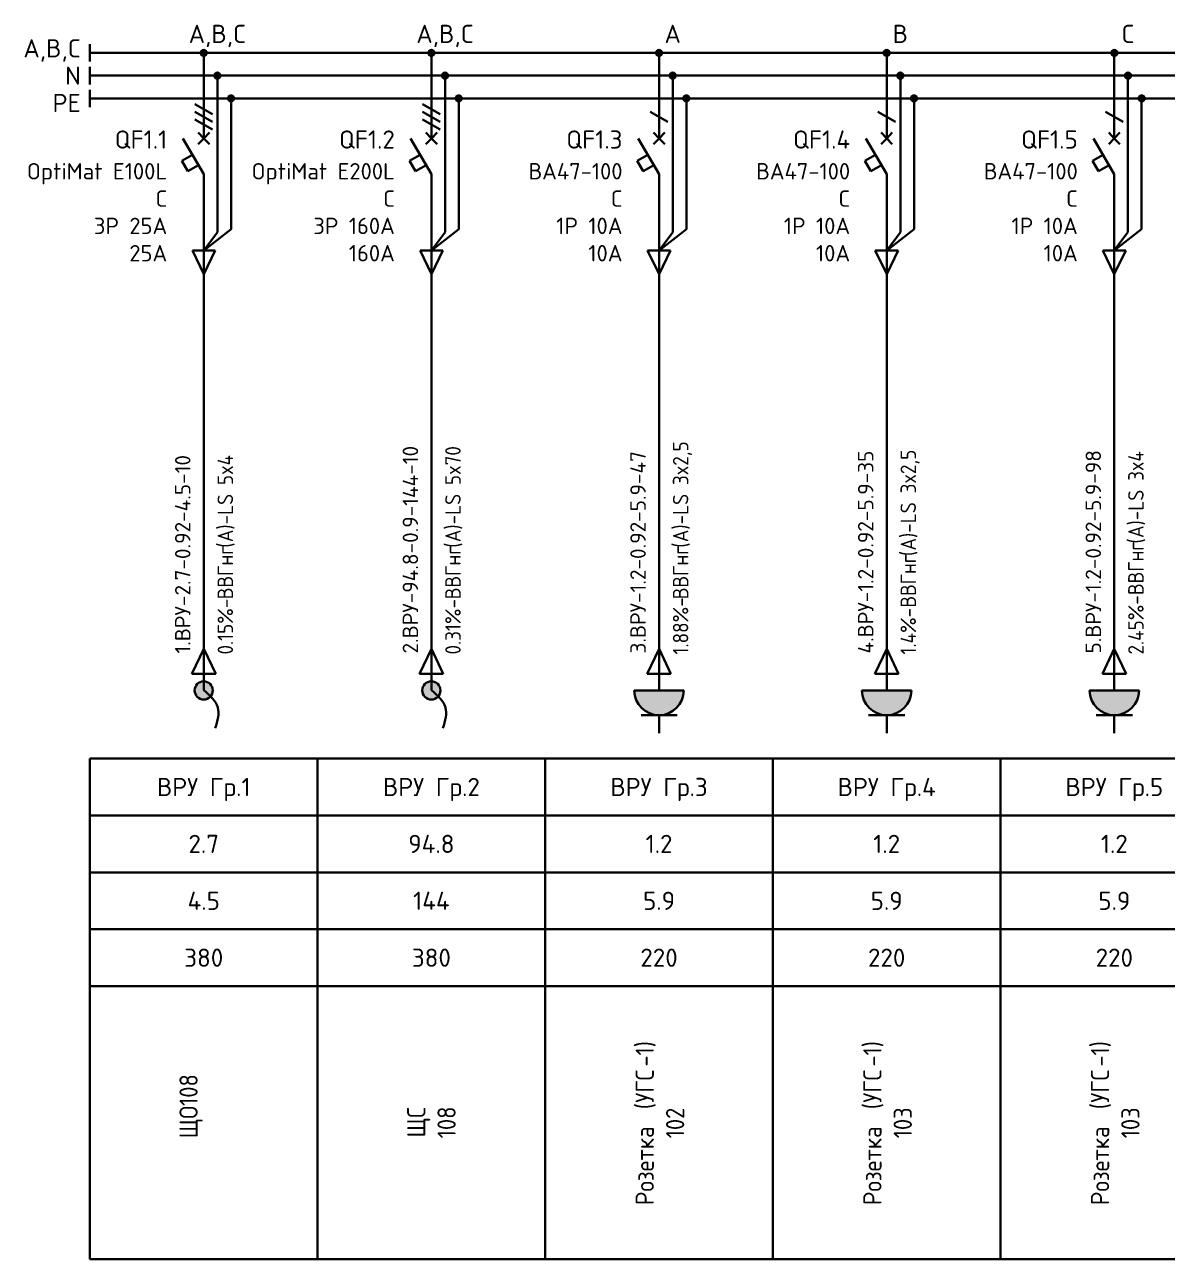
# Model space of a CAD drawing. Header units: millimetres. Extents: x -4379 to 694, y -18291 to 2656.
# Drawn here: x -2969.6 to -2844.1, y 1660.7 to 1796.3 of the extents above; entities that cross this region are included whole.
import ezdxf
from ezdxf.enums import TextEntityAlignment as Align

# ---------------------------------------------------------------- set-up
doc = ezdxf.new("R2010")
doc.units = ezdxf.units.MM
for name, color, linetype in [('Автомат защитный', 7, 'Continuous'), ('Принципиальная схема КТП -для ОДНОЛИНЕЙКИ', 7, 'Continuous'), ('ПРОВОДНИКИ', 7, 'Continuous'), ('Секция1', 7, 'Continuous')]:
    doc.layers.add(name, color=color, linetype=linetype)
doc.layers.add('ЭС АВ', color=7, linetype='Continuous', lineweight=18)
doc.layers.add('ЭС рамка', color=7, linetype='Continuous', lineweight=18)
doc.styles.add('SLD_Style', font='isocpeur.ttf', dxfattribs={"width": 0.9})

# ---------------------------------------------------------------- blocks, each defined once
blk = doc.blocks.new('Start')
at = {"layer": 'ЭС рамка', "color": 7, "linetype": 'Continuous', "lineweight": 30}
blk.add_line((0, 3.46), (0, 1.54), dxfattribs=at)
at = {"layer": 'ЭС рамка', "color": 5, "linetype": 'Continuous', "lineweight": 30}
blk.add_line((0, 0.96), (0, -0.96), dxfattribs=at)
at = {"layer": 'ЭС рамка', "color": 94, "linetype": 'Continuous', "lineweight": 30, "ltscale": 50}
blk.add_line((0, -1.54), (0, -3.46), dxfattribs=at)
at = {"style": 'SLD_Style'}
blk.add_attdef('PHASE', text='', height=2, dxfattribs=at).set_placement((-1, 3), align=Align.MIDDLE_RIGHT)
at = {"layer": 'ЭС рамка', "color": 7, "linetype": 'Continuous', "lineweight": 18, "style": 'SLD_Style'}
blk.add_text('N', height=2, dxfattribs=at).set_placement((-1, 0), align=Align.MIDDLE_RIGHT)
at = {"layer": 'ЭС рамка', "color": 7, "linetype": 'Continuous', "lineweight": 18, "ltscale": 50, "style": 'SLD_Style'}
blk.add_text('РЕ', height=2, dxfattribs=at).set_placement((-1, -3), align=Align.MIDDLE_RIGHT)
blk = doc.blocks.new('*U58')
h = blk.add_hatch(color=256)
h.dxf.hatch_style = 1
edge = h.paths.add_edge_path()
edge.add_ellipse((12.5, 132.5), major_axis=(0, 0.333), ratio=1, start_angle=0, end_angle=360)
h = blk.add_hatch(color=256)
h.dxf.hatch_style = 1
edge = h.paths.add_edge_path()
edge.add_ellipse((14, 130), major_axis=(0, 0.333), ratio=1, start_angle=0, end_angle=360)
h = blk.add_hatch(color=256)
h.dxf.hatch_style = 1
edge = h.paths.add_edge_path()
edge.add_ellipse((15.5, 127.5), major_axis=(0, 0.333), ratio=1, start_angle=0, end_angle=360)
at = {"lineweight": 30}
for p, q in [((14, 129.67), (14, 123.11)), ((15.5, 127.17), (15.5, 113.13)), ((14, 123.11), (14, 112.8)), ((0, 55), (25, 55)), ((0, 55), (0, 0)), ((25, 55), (25, 0)), ((0, 48.75), (25, 48.75)), ((0, 42.5), (25, 42.5)), ((0, 36.25), (25, 36.25))]:
    blk.add_line(p, q, dxfattribs=at)
at = {"layer": 'Автомат защитный', "lineweight": 30}
for p, q in [((12.5, 123.11), (12.5, 132.17)), ((11.54, 126.87), (13.46, 125.76)), ((11.54, 126.04), (13.46, 124.93)), ((11.54, 125.2), (13.46, 124.09)), ((12.5, 119.17), (10.22, 123.11)), ((10.1, 120.66), (11.26, 121.32)), ((10.77, 119.5), (10.1, 120.66)), ((11.92, 120.17), (10.77, 119.5)), ((12.5, 108.54), (12.5, 119.17))]:
    blk.add_line(p, q, dxfattribs=at)
blk.add_ellipse((12.5, 132.5), major_axis=(0, 0.333), ratio=1, start_param=-1.570796, end_param=4.712389, dxfattribs=at)
at = {"layer": 'Принципиальная схема КТП -для ОДНОЛИНЕЙКИ', "lineweight": 30}
for p, q in [((12.5, 108.54), (12.5, 99.73)), ((11.19, 64.32), (12.5, 67.06)), ((12.5, 67.06), (13.81, 64.32)), ((13.81, 64.32), (11.19, 64.32)), ((12.5, 64.32), (12.5, 62.5))]:
    blk.add_line(p, q, dxfattribs=at)
at = {"layer": 'ПРОВОДНИКИ', "lineweight": 30}
for p, q in [((12.5, 110.81), (15.5, 113.13)), ((12.5, 110.81), (14, 112.8)), ((13.75, 110.81), (11.25, 110.81)), ((11.25, 110.81), (12.5, 108.2)), ((12.5, 108.2), (13.75, 110.81)), ((11.19, 64.31), (12.5, 67.06)), ((12.5, 67.06), (13.81, 64.31)), ((13.81, 64.31), (11.19, 64.31))]:
    blk.add_line(p, q, dxfattribs=at)
at = {"layer": 'ПРОВОДНИКИ', "lineweight": 30, "ltscale": 100}
blk.add_line((12.5, 99.73), (12.5, 64.32), dxfattribs=at)
at = {"layer": 'ПРОВОДНИКИ', "color": 7, "linetype": 'Continuous', "lineweight": 30}
for centre in [(14, 130), (15.5, 127.5), (15.5, 127.5)]:
    blk.add_ellipse(centre, major_axis=(0, 0.333), ratio=1, start_param=-1.570796, end_param=4.712389, dxfattribs=at)
at = {"layer": 'ЭС АВ', "color": 7, "lineweight": 30}
for q in [(11.88, 123.74), (13.12, 123.74), (11.88, 122.49), (13.12, 122.49)]:
    blk.add_line((12.5, 123.11), q, dxfattribs=at)
at = {"layer": 'ЭС рамка', "color": 7, "linetype": 'Continuous', "lineweight": 30}
for p, q in [((0, 132.5), (12.17, 132.5)), ((12.83, 132.5), (25, 132.5))]:
    blk.add_line(p, q, dxfattribs=at)
at = {"layer": 'ЭС рамка', "color": 5, "linetype": 'Continuous', "lineweight": 30}
for p, q in [((0, 130), (13.67, 130)), ((14.33, 130), (25, 130))]:
    blk.add_line(p, q, dxfattribs=at)
at = {"layer": 'ЭС рамка', "color": 94, "linetype": 'Continuous', "lineweight": 30}
for p, q in [((0, 127.5), (15.17, 127.5)), ((15.83, 127.5), (25, 127.5))]:
    blk.add_line(p, q, dxfattribs=at)
at = {"layer": 'ЭС рамка', "lineweight": 30}
for p, q in [((25, 30), (0, 30)), ((25, 0), (0, 0))]:
    blk.add_line(p, q, dxfattribs=at)
at = {"style": 'SLD_Style'}
for tag, p in [('LABEL', (12.5, 51.88)), ('INSTALLEDPOWER', (12.5, 45.63)), ('CURRENT', (12.5, 39.37)), ('VOLTAGE', (12.5, 33.13))]:
    blk.add_attdef(tag, text='', height=2, dxfattribs=at).set_placement(p, align=Align.MIDDLE_CENTER)
blk.add_attdef('TEXT', text='', height=2, rotation=90, dxfattribs=at).set_placement((12.5, 15), align=Align.MIDDLE_CENTER)
at = {"layer": 'Автомат защитный', "style": 'SLD_Style'}
blk.add_attdef('PHASE', text='', height=2, dxfattribs=at).set_placement((14, 134.59), align=Align.MIDDLE_CENTER)
for tag, height, p in [('NUMBER', 2, (8.49, 122.99)), ('SWITCHTYPE', 1.8, (8.49, 119.5)), ('SWITCHRELEASE', 1.8, (8.49, 116.5)), ('SWITCHNOMINALCURRENT', 1.8, (8.49, 113.5)), ('SWITCHRELEASECURRENT', 1.8, (8.49, 110.5)), ('RCDTYPE', 1.8, (8.49, 107.5)), ('RCDSETPOINT', 1.8, (8.49, 104.5))]:
    blk.add_attdef(tag, text='', height=height, dxfattribs=at).set_placement(p, align=Align.MIDDLE_RIGHT)
blk.add_attdef('LINE_A', text='', height=1.7, rotation=90, dxfattribs=at).set_placement((10.19, 65.45), align=Align.MIDDLE_LEFT)
blk.add_attdef('LINE_B', text='', height=1.7, rotation=90, dxfattribs=at).set_placement((13.85, 65.45), align=Align.TOP_LEFT)
blk = doc.blocks.new('*U21')
at = {"linetype": 'ByBlock', "lineweight": 30}
h = blk.add_hatch(color=256, dxfattribs=at)
h.paths.add_polyline_path([(-0.4, 0.9, -0.414214), (0.92, 0.37), (0, -0.02)])
h.paths.add_polyline_path([(0.92, 0.37, -0.101228), (1, -0.02, -0.30039), (0.39, -0.94), (0, -0.02)])
h.paths.add_polyline_path([(-0.4, 0.9), (0.39, -0.94, -0.538), (-1, -0.02, -0.30039)])
blk.add_circle((0, -0.02), 1, dxfattribs=at)
blk.add_spline([(0, 0), (1.55, -1.88), (1.27, -4.16)], degree=3, dxfattribs=at)
blk = doc.blocks.new('*U57')
h = blk.add_hatch(color=256)
h.dxf.hatch_style = 1
edge = h.paths.add_edge_path()
edge.add_ellipse((12.5, 132.5), major_axis=(0, 0.333), ratio=1, start_angle=0, end_angle=360)
h = blk.add_hatch(color=256)
h.dxf.hatch_style = 1
edge = h.paths.add_edge_path()
edge.add_ellipse((14, 130), major_axis=(0, 0.333), ratio=1, start_angle=0, end_angle=360)
h = blk.add_hatch(color=256)
h.dxf.hatch_style = 1
edge = h.paths.add_edge_path()
edge.add_ellipse((15.5, 127.5), major_axis=(0, 0.333), ratio=1, start_angle=0, end_angle=360)
at = {"lineweight": 30}
for p, q in [((14, 129.67), (14, 123.11)), ((15.5, 127.17), (15.5, 113.13)), ((14, 123.11), (14, 112.8)), ((0, 55), (25, 55)), ((0, 55), (0, 0)), ((25, 55), (25, 0)), ((0, 48.75), (25, 48.75)), ((0, 42.5), (25, 42.5)), ((0, 36.25), (25, 36.25))]:
    blk.add_line(p, q, dxfattribs=at)
at = {"layer": 'Автомат защитный', "lineweight": 30}
for p, q in [((12.5, 123.11), (12.5, 132.17)), ((11.54, 126.04), (13.46, 124.93)), ((12.5, 119.17), (10.22, 123.11)), ((10.1, 120.66), (11.26, 121.32)), ((10.77, 119.5), (10.1, 120.66)), ((11.92, 120.17), (10.77, 119.5)), ((12.5, 108.54), (12.5, 119.17))]:
    blk.add_line(p, q, dxfattribs=at)
blk.add_ellipse((12.5, 132.5), major_axis=(0, 0.333), ratio=1, start_param=-1.570796, end_param=4.712389, dxfattribs=at)
at = {"layer": 'Принципиальная схема КТП -для ОДНОЛИНЕЙКИ', "lineweight": 30}
for p, q in [((12.5, 108.54), (12.5, 99.73)), ((11.19, 64.32), (12.5, 67.06)), ((12.5, 67.06), (13.81, 64.32)), ((13.81, 64.32), (11.19, 64.32)), ((12.5, 64.32), (12.5, 62.5))]:
    blk.add_line(p, q, dxfattribs=at)
at = {"layer": 'ПРОВОДНИКИ', "lineweight": 30}
for p, q in [((12.5, 110.81), (15.5, 113.13)), ((12.5, 110.81), (14, 112.8)), ((13.75, 110.81), (11.25, 110.81)), ((11.25, 110.81), (12.5, 108.2)), ((12.5, 108.2), (13.75, 110.81)), ((11.19, 64.31), (12.5, 67.06)), ((12.5, 67.06), (13.81, 64.31)), ((13.81, 64.31), (11.19, 64.31))]:
    blk.add_line(p, q, dxfattribs=at)
at = {"layer": 'ПРОВОДНИКИ', "lineweight": 30, "ltscale": 100}
blk.add_line((12.5, 99.73), (12.5, 64.32), dxfattribs=at)
at = {"layer": 'ПРОВОДНИКИ', "color": 7, "linetype": 'Continuous', "lineweight": 30}
for centre in [(14, 130), (15.5, 127.5), (15.5, 127.5)]:
    blk.add_ellipse(centre, major_axis=(0, 0.333), ratio=1, start_param=-1.570796, end_param=4.712389, dxfattribs=at)
at = {"layer": 'ЭС АВ', "color": 7, "lineweight": 30}
for q in [(11.88, 123.74), (13.12, 123.74), (11.88, 122.49), (13.12, 122.49)]:
    blk.add_line((12.5, 123.11), q, dxfattribs=at)
at = {"layer": 'ЭС рамка', "color": 7, "linetype": 'Continuous', "lineweight": 30}
for p, q in [((0, 132.5), (12.17, 132.5)), ((12.83, 132.5), (25, 132.5))]:
    blk.add_line(p, q, dxfattribs=at)
at = {"layer": 'ЭС рамка', "color": 5, "linetype": 'Continuous', "lineweight": 30}
for p, q in [((0, 130), (13.67, 130)), ((14.33, 130), (25, 130))]:
    blk.add_line(p, q, dxfattribs=at)
at = {"layer": 'ЭС рамка', "color": 94, "linetype": 'Continuous', "lineweight": 30}
for p, q in [((0, 127.5), (15.17, 127.5)), ((15.83, 127.5), (25, 127.5))]:
    blk.add_line(p, q, dxfattribs=at)
at = {"layer": 'ЭС рамка', "lineweight": 30}
for p, q in [((25, 30), (0, 30)), ((25, 0), (0, 0))]:
    blk.add_line(p, q, dxfattribs=at)
at = {"style": 'SLD_Style'}
for tag, p in [('LABEL', (12.5, 51.88)), ('INSTALLEDPOWER', (12.5, 45.63)), ('CURRENT', (12.5, 39.37)), ('VOLTAGE', (12.5, 33.13))]:
    blk.add_attdef(tag, text='', height=2, dxfattribs=at).set_placement(p, align=Align.MIDDLE_CENTER)
blk.add_attdef('TEXT', text='', height=2, rotation=90, dxfattribs=at).set_placement((12.5, 15), align=Align.MIDDLE_CENTER)
at = {"layer": 'Автомат защитный', "style": 'SLD_Style'}
blk.add_attdef('PHASE', text='', height=2, dxfattribs=at).set_placement((14, 134.59), align=Align.MIDDLE_CENTER)
for tag, height, p in [('NUMBER', 2, (8.49, 122.99)), ('SWITCHTYPE', 1.8, (8.49, 119.5)), ('SWITCHRELEASE', 1.8, (8.49, 116.5)), ('SWITCHNOMINALCURRENT', 1.8, (8.49, 113.5)), ('SWITCHRELEASECURRENT', 1.8, (8.49, 110.5)), ('RCDTYPE', 1.8, (8.49, 107.5)), ('RCDSETPOINT', 1.8, (8.49, 104.5))]:
    blk.add_attdef(tag, text='', height=height, dxfattribs=at).set_placement(p, align=Align.MIDDLE_RIGHT)
blk.add_attdef('LINE_A', text='', height=1.7, rotation=90, dxfattribs=at).set_placement((10.19, 65.45), align=Align.MIDDLE_LEFT)
blk.add_attdef('LINE_B', text='', height=1.7, rotation=90, dxfattribs=at).set_placement((13.85, 65.45), align=Align.TOP_LEFT)
blk = doc.blocks.new('*U24')
at = {"linetype": 'ByBlock', "lineweight": 30, "ltscale": 0.01}
h = blk.add_hatch(color=256, dxfattribs=at)
h.dxf.hatch_style = 1
h.paths.add_polyline_path([(2.72, -0.02), (-2.73, -0.02, 1)])
at = {"linetype": 'ByBlock', "lineweight": 30}
blk.add_line((-2.73, -0.02), (2.72, -0.02), dxfattribs=at)
at = {"linetype": 'ByBlock', "lineweight": 30, "ltscale": 200}
for p, q in [((-1.98, -2.75), (0, -2.75)), ((0, -2.75), (0, -4.73)), ((0, -2.75), (1.98, -2.75))]:
    blk.add_line(p, q, dxfattribs=at)
blk.add_arc((0, -0.02), 2.72, 180, 0, dxfattribs=at)

msp = doc.modelspace()

# ---------------------------------------------------------------- block references
at = {"layer": 'Секция1', "lineweight": 0}
ref = msp.add_blockref('*U58', (-2962.445, 1660.731, -0.006), dxfattribs=at)
ref.add_attrib('LABEL', 'ВРУ Гр.1', dxfattribs={"layer": '0', "height": 2, "style": 'SLD_Style'}).set_placement((-2949.945, 1712.606, -0.006), align=Align.MIDDLE_CENTER)
ref.add_attrib('INSTALLEDPOWER', '2.7', dxfattribs={"layer": '0', "height": 2, "style": 'SLD_Style'}).set_placement((-2949.945, 1706.356, -0.006), align=Align.MIDDLE_CENTER)
ref.add_attrib('CURRENT', '4.5', dxfattribs={"layer": '0', "height": 2, "style": 'SLD_Style'}).set_placement((-2949.945, 1700.106, -0.006), align=Align.MIDDLE_CENTER)
ref.add_attrib('VOLTAGE', '380', dxfattribs={"layer": '0', "height": 2, "style": 'SLD_Style'}).set_placement((-2949.945, 1693.856, -0.006), align=Align.MIDDLE_CENTER)
ref.add_attrib('LINE_A', ' 1.ВРУ-2.7-0.92-4.5-10', dxfattribs={"layer": 'Автомат защитный', "height": 1.7, "rotation": 90, "style": 'SLD_Style'}).set_placement((-2952.251, 1726.183, -0.006), align=Align.MIDDLE_LEFT)
ref.add_attrib('LINE_B_001', ' 0.15%%%-', (-2946.725, 1726.183, -0.006), dxfattribs={"layer": 'Автомат защитный', "height": 1.7, "rotation": 90, "style": 'SLD_Style', "width": 0.9})
ref.add_attrib('PHASE', 'A,B,C', dxfattribs={"layer": 'Автомат защитный', "height": 2, "style": 'SLD_Style'}).set_placement((-2948.445, 1795.322, -0.006), align=Align.MIDDLE_CENTER)
ref.add_attrib('NUMBER', 'QF1.1', dxfattribs={"layer": 'Автомат защитный', "height": 2, "style": 'SLD_Style'}).set_placement((-2953.956, 1783.718, -0.006), align=Align.MIDDLE_RIGHT)
ref.add_attrib('SWITCHTYPE', 'OptiMat E100L', dxfattribs={"layer": 'Автомат защитный', "height": 1.8, "style": 'SLD_Style'}).set_placement((-2953.956, 1780.231, -0.006), align=Align.MIDDLE_RIGHT)
ref.add_attrib('SWITCHRELEASE', 'C', dxfattribs={"layer": 'Автомат защитный', "height": 1.8, "style": 'SLD_Style'}).set_placement((-2953.956, 1777.231, -0.006), align=Align.MIDDLE_RIGHT)
ref.add_attrib('SWITCHNOMINALCURRENT', '3Р 25А', dxfattribs={"layer": 'Автомат защитный', "height": 1.8, "style": 'SLD_Style'}).set_placement((-2953.956, 1774.231, -0.006), align=Align.MIDDLE_RIGHT)
ref.add_attrib('SWITCHRELEASECURRENT', '25А', dxfattribs={"layer": 'Автомат защитный', "height": 1.8, "style": 'SLD_Style'}).set_placement((-2953.956, 1771.231, -0.006), align=Align.MIDDLE_RIGHT)
ref.add_attrib('TEXT_001', 'ЩО108', (-2950.612, 1674.021, -0.006), dxfattribs={"layer": '0', "height": 2, "rotation": 90, "style": 'SLD_Style', "width": 0.9})
ref.add_attrib('LINE_B_002', 'ВВГнг', (-2946.725, 1733.221, -0.006), dxfattribs={"layer": 'Автомат защитный', "height": 1.7, "rotation": 90, "style": 'SLD_Style', "width": 0.9})
ref.add_attrib('LINE_B_003', '(', (-2946.725, 1738.882, -0.006), dxfattribs={"layer": 'Автомат защитный', "height": 1.7, "rotation": 90, "style": 'SLD_Style', "width": 0.9})
ref.add_attrib('LINE_B_004', 'А', (-2946.725, 1739.494, -0.006), dxfattribs={"layer": 'Автомат защитный', "height": 1.7, "rotation": 90, "style": 'SLD_Style', "width": 0.9})
ref.add_attrib('LINE_B_005', ')-LS 5x4', (-2946.725, 1740.871, -0.006), dxfattribs={"layer": 'Автомат защитный', "height": 1.7, "rotation": 90, "style": 'SLD_Style', "width": 0.9})
ref = msp.add_blockref('*U58', (-2937.445, 1660.731, -0.006), dxfattribs=at)
ref.add_attrib('LABEL', 'ВРУ Гр.2', dxfattribs={"layer": '0', "height": 2, "style": 'SLD_Style'}).set_placement((-2924.945, 1712.606, -0.006), align=Align.MIDDLE_CENTER)
ref.add_attrib('INSTALLEDPOWER', '94.8', dxfattribs={"layer": '0', "height": 2, "style": 'SLD_Style'}).set_placement((-2924.945, 1706.356, -0.006), align=Align.MIDDLE_CENTER)
ref.add_attrib('CURRENT', '144', dxfattribs={"layer": '0', "height": 2, "style": 'SLD_Style'}).set_placement((-2924.945, 1700.106, -0.006), align=Align.MIDDLE_CENTER)
ref.add_attrib('VOLTAGE', '380', dxfattribs={"layer": '0', "height": 2, "style": 'SLD_Style'}).set_placement((-2924.945, 1693.856, -0.006), align=Align.MIDDLE_CENTER)
ref.add_attrib('LINE_A', ' 2.ВРУ-94.8-0.9-144-10', dxfattribs={"layer": 'Автомат защитный', "height": 1.7, "rotation": 90, "style": 'SLD_Style'}).set_placement((-2927.251, 1726.183, -0.006), align=Align.MIDDLE_LEFT)
ref.add_attrib('LINE_B_001', ' 0.31%%%-', (-2921.725, 1726.183, -0.006), dxfattribs={"layer": 'Автомат защитный', "height": 1.7, "rotation": 90, "style": 'SLD_Style', "width": 0.9})
ref.add_attrib('PHASE', 'A,B,C', dxfattribs={"layer": 'Автомат защитный', "height": 2, "style": 'SLD_Style'}).set_placement((-2923.445, 1795.322, -0.006), align=Align.MIDDLE_CENTER)
ref.add_attrib('NUMBER', 'QF1.2', dxfattribs={"layer": 'Автомат защитный', "height": 2, "style": 'SLD_Style'}).set_placement((-2928.956, 1783.718, -0.006), align=Align.MIDDLE_RIGHT)
ref.add_attrib('SWITCHTYPE', 'OptiMat E200L', dxfattribs={"layer": 'Автомат защитный', "height": 1.8, "style": 'SLD_Style'}).set_placement((-2928.956, 1780.231, -0.006), align=Align.MIDDLE_RIGHT)
ref.add_attrib('SWITCHRELEASE', 'C', dxfattribs={"layer": 'Автомат защитный', "height": 1.8, "style": 'SLD_Style'}).set_placement((-2928.956, 1777.231, -0.006), align=Align.MIDDLE_RIGHT)
ref.add_attrib('SWITCHNOMINALCURRENT', '3Р 160А', dxfattribs={"layer": 'Автомат защитный', "height": 1.8, "style": 'SLD_Style'}).set_placement((-2928.956, 1774.231, -0.006), align=Align.MIDDLE_RIGHT)
ref.add_attrib('SWITCHRELEASECURRENT', '160А', dxfattribs={"layer": 'Автомат защитный', "height": 1.8, "style": 'SLD_Style'}).set_placement((-2928.956, 1771.231, -0.006), align=Align.MIDDLE_RIGHT)
ref.add_attrib('TEXT_001', 'ЩС', (-2925.612, 1674.111, -0.006), dxfattribs={"layer": '0', "height": 2, "rotation": 90, "style": 'SLD_Style', "width": 0.9})
ref.add_attrib('LINE_B_002', 'ВВГнг', (-2921.725, 1733.221, -0.006), dxfattribs={"layer": 'Автомат защитный', "height": 1.7, "rotation": 90, "style": 'SLD_Style', "width": 0.9})
ref.add_attrib('LINE_B_003', '(', (-2921.725, 1738.882, -0.006), dxfattribs={"layer": 'Автомат защитный', "height": 1.7, "rotation": 90, "style": 'SLD_Style', "width": 0.9})
ref.add_attrib('LINE_B_004', 'А', (-2921.725, 1739.494, -0.006), dxfattribs={"layer": 'Автомат защитный', "height": 1.7, "rotation": 90, "style": 'SLD_Style', "width": 0.9})
ref.add_attrib('LINE_B_005', ')-LS 5x70', (-2921.725, 1740.871, -0.006), dxfattribs={"layer": 'Автомат защитный', "height": 1.7, "rotation": 90, "style": 'SLD_Style', "width": 0.9})
ref.add_attrib('TEXT_002', '108', (-2922.278, 1674.021, -0.006), dxfattribs={"layer": '0', "height": 2, "rotation": 90, "style": 'SLD_Style', "width": 0.9})
ref = msp.add_blockref('*U57', (-2912.445, 1660.731, -0.006), dxfattribs=at)
ref.add_attrib('LABEL', 'ВРУ Гр.3', dxfattribs={"layer": '0', "height": 2, "style": 'SLD_Style'}).set_placement((-2899.945, 1712.606, -0.006), align=Align.MIDDLE_CENTER)
ref.add_attrib('INSTALLEDPOWER', '1.2', dxfattribs={"layer": '0', "height": 2, "style": 'SLD_Style'}).set_placement((-2899.945, 1706.356, -0.006), align=Align.MIDDLE_CENTER)
ref.add_attrib('CURRENT', '5.9', dxfattribs={"layer": '0', "height": 2, "style": 'SLD_Style'}).set_placement((-2899.945, 1700.106, -0.006), align=Align.MIDDLE_CENTER)
ref.add_attrib('VOLTAGE', '220', dxfattribs={"layer": '0', "height": 2, "style": 'SLD_Style'}).set_placement((-2899.945, 1693.856, -0.006), align=Align.MIDDLE_CENTER)
ref.add_attrib('LINE_A', ' 3.ВРУ-1.2-0.92-5.9-47', dxfattribs={"layer": 'Автомат защитный', "height": 1.7, "rotation": 90, "style": 'SLD_Style'}).set_placement((-2902.251, 1726.183, -0.006), align=Align.MIDDLE_LEFT)
ref.add_attrib('LINE_B_001', ' 1.88%%%-', (-2896.725, 1726.183, -0.006), dxfattribs={"layer": 'Автомат защитный', "height": 1.7, "rotation": 90, "style": 'SLD_Style', "width": 0.9})
ref.add_attrib('PHASE', 'A', dxfattribs={"layer": 'Автомат защитный', "height": 2, "style": 'SLD_Style'}).set_placement((-2898.445, 1795.322, -0.006), align=Align.MIDDLE_CENTER)
ref.add_attrib('NUMBER', 'QF1.3', dxfattribs={"layer": 'Автомат защитный', "height": 2, "style": 'SLD_Style'}).set_placement((-2903.956, 1783.718, -0.006), align=Align.MIDDLE_RIGHT)
ref.add_attrib('SWITCHTYPE', 'ВА47-100', dxfattribs={"layer": 'Автомат защитный', "height": 1.8, "style": 'SLD_Style'}).set_placement((-2903.956, 1780.231, -0.006), align=Align.MIDDLE_RIGHT)
ref.add_attrib('SWITCHRELEASE', 'C', dxfattribs={"layer": 'Автомат защитный', "height": 1.8, "style": 'SLD_Style'}).set_placement((-2903.956, 1777.231, -0.006), align=Align.MIDDLE_RIGHT)
ref.add_attrib('SWITCHNOMINALCURRENT', '1Р 10А', dxfattribs={"layer": 'Автомат защитный', "height": 1.8, "style": 'SLD_Style'}).set_placement((-2903.956, 1774.231, -0.006), align=Align.MIDDLE_RIGHT)
ref.add_attrib('SWITCHRELEASECURRENT', '10А', dxfattribs={"layer": 'Автомат защитный', "height": 1.8, "style": 'SLD_Style'}).set_placement((-2903.956, 1771.231, -0.006), align=Align.MIDDLE_RIGHT)
ref.add_attrib('TEXT_001', 'Розетка ', (-2900.512, 1666.686, -0.006), dxfattribs={"layer": '0', "height": 2, "rotation": 90, "style": 'SLD_Style', "width": 0.9})
ref.add_attrib('LINE_B_002', 'ВВГнг', (-2896.725, 1733.221, -0.006), dxfattribs={"layer": 'Автомат защитный', "height": 1.7, "rotation": 90, "style": 'SLD_Style', "width": 0.9})
ref.add_attrib('LINE_B_003', '(', (-2896.725, 1738.882, -0.006), dxfattribs={"layer": 'Автомат защитный', "height": 1.7, "rotation": 90, "style": 'SLD_Style', "width": 0.9})
ref.add_attrib('LINE_B_004', 'А', (-2896.725, 1739.494, -0.006), dxfattribs={"layer": 'Автомат защитный', "height": 1.7, "rotation": 90, "style": 'SLD_Style', "width": 0.9})
ref.add_attrib('LINE_B_005', ')-LS 3x2,5', (-2896.725, 1740.871, -0.006), dxfattribs={"layer": 'Автомат защитный', "height": 1.7, "rotation": 90, "style": 'SLD_Style', "width": 0.9})
ref.add_attrib('TEXT_002', '(', (-2900.512, 1677.216, -0.006), dxfattribs={"layer": '0', "height": 2, "rotation": 90, "style": 'SLD_Style', "width": 0.9})
ref.add_attrib('TEXT_003', 'УГС', (-2900.512, 1677.936, -0.006), dxfattribs={"layer": '0', "height": 2, "rotation": 90, "style": 'SLD_Style', "width": 0.9})
ref.add_attrib('TEXT_004', '-1)', (-2900.512, 1681.896, -0.006), dxfattribs={"layer": '0', "height": 2, "rotation": 90, "style": 'SLD_Style', "width": 0.9})
ref.add_attrib('TEXT_005', '102', (-2897.178, 1674.021, -0.006), dxfattribs={"layer": '0', "height": 2, "rotation": 90, "style": 'SLD_Style', "width": 0.9})
ref = msp.add_blockref('*U57', (-2887.445, 1660.731, -0.006), dxfattribs=at)
ref.add_attrib('LABEL', 'ВРУ Гр.4', dxfattribs={"layer": '0', "height": 2, "style": 'SLD_Style'}).set_placement((-2874.945, 1712.606, -0.006), align=Align.MIDDLE_CENTER)
ref.add_attrib('INSTALLEDPOWER', '1.2', dxfattribs={"layer": '0', "height": 2, "style": 'SLD_Style'}).set_placement((-2874.945, 1706.356, -0.006), align=Align.MIDDLE_CENTER)
ref.add_attrib('CURRENT', '5.9', dxfattribs={"layer": '0', "height": 2, "style": 'SLD_Style'}).set_placement((-2874.945, 1700.106, -0.006), align=Align.MIDDLE_CENTER)
ref.add_attrib('VOLTAGE', '220', dxfattribs={"layer": '0', "height": 2, "style": 'SLD_Style'}).set_placement((-2874.945, 1693.856, -0.006), align=Align.MIDDLE_CENTER)
ref.add_attrib('LINE_A', ' 4.ВРУ-1.2-0.92-5.9-35', dxfattribs={"layer": 'Автомат защитный', "height": 1.7, "rotation": 90, "style": 'SLD_Style'}).set_placement((-2877.251, 1726.183, -0.006), align=Align.MIDDLE_LEFT)
ref.add_attrib('LINE_B_001', ' 1.4%%%-', (-2871.725, 1726.183, -0.006), dxfattribs={"layer": 'Автомат защитный', "height": 1.7, "rotation": 90, "style": 'SLD_Style', "width": 0.9})
ref.add_attrib('PHASE', 'B', dxfattribs={"layer": 'Автомат защитный', "height": 2, "style": 'SLD_Style'}).set_placement((-2873.445, 1795.322, -0.006), align=Align.MIDDLE_CENTER)
ref.add_attrib('NUMBER', 'QF1.4', dxfattribs={"layer": 'Автомат защитный', "height": 2, "style": 'SLD_Style'}).set_placement((-2878.956, 1783.718, -0.006), align=Align.MIDDLE_RIGHT)
ref.add_attrib('SWITCHTYPE', 'ВА47-100', dxfattribs={"layer": 'Автомат защитный', "height": 1.8, "style": 'SLD_Style'}).set_placement((-2878.956, 1780.231, -0.006), align=Align.MIDDLE_RIGHT)
ref.add_attrib('SWITCHRELEASE', 'C', dxfattribs={"layer": 'Автомат защитный', "height": 1.8, "style": 'SLD_Style'}).set_placement((-2878.956, 1777.231, -0.006), align=Align.MIDDLE_RIGHT)
ref.add_attrib('SWITCHNOMINALCURRENT', '1Р 10А', dxfattribs={"layer": 'Автомат защитный', "height": 1.8, "style": 'SLD_Style'}).set_placement((-2878.956, 1774.231, -0.006), align=Align.MIDDLE_RIGHT)
ref.add_attrib('SWITCHRELEASECURRENT', '10А', dxfattribs={"layer": 'Автомат защитный', "height": 1.8, "style": 'SLD_Style'}).set_placement((-2878.956, 1771.231, -0.006), align=Align.MIDDLE_RIGHT)
ref.add_attrib('TEXT_001', 'Розетка ', (-2875.512, 1666.686, -0.006), dxfattribs={"layer": '0', "height": 2, "rotation": 90, "style": 'SLD_Style', "width": 0.9})
ref.add_attrib('LINE_B_002', 'ВВГнг', (-2871.725, 1732.303, -0.006), dxfattribs={"layer": 'Автомат защитный', "height": 1.7, "rotation": 90, "style": 'SLD_Style', "width": 0.9})
ref.add_attrib('LINE_B_003', '(', (-2871.725, 1737.964, -0.006), dxfattribs={"layer": 'Автомат защитный', "height": 1.7, "rotation": 90, "style": 'SLD_Style', "width": 0.9})
ref.add_attrib('LINE_B_004', 'А', (-2871.725, 1738.576, -0.006), dxfattribs={"layer": 'Автомат защитный', "height": 1.7, "rotation": 90, "style": 'SLD_Style', "width": 0.9})
ref.add_attrib('LINE_B_005', ')-LS 3x2,5', (-2871.725, 1739.953, -0.006), dxfattribs={"layer": 'Автомат защитный', "height": 1.7, "rotation": 90, "style": 'SLD_Style', "width": 0.9})
ref.add_attrib('TEXT_002', '(', (-2875.512, 1677.216, -0.006), dxfattribs={"layer": '0', "height": 2, "rotation": 90, "style": 'SLD_Style', "width": 0.9})
ref.add_attrib('TEXT_003', 'УГС', (-2875.512, 1677.936, -0.006), dxfattribs={"layer": '0', "height": 2, "rotation": 90, "style": 'SLD_Style', "width": 0.9})
ref.add_attrib('TEXT_004', '-1)', (-2875.512, 1681.896, -0.006), dxfattribs={"layer": '0', "height": 2, "rotation": 90, "style": 'SLD_Style', "width": 0.9})
ref.add_attrib('TEXT_005', '103', (-2872.178, 1674.021, -0.006), dxfattribs={"layer": '0', "height": 2, "rotation": 90, "style": 'SLD_Style', "width": 0.9})
ref = msp.add_blockref('*U57', (-2862.445, 1660.731, -0.006), dxfattribs=at)
ref.add_attrib('LABEL', 'ВРУ Гр.5', dxfattribs={"layer": '0', "height": 2, "style": 'SLD_Style'}).set_placement((-2849.945, 1712.606, -0.006), align=Align.MIDDLE_CENTER)
ref.add_attrib('INSTALLEDPOWER', '1.2', dxfattribs={"layer": '0', "height": 2, "style": 'SLD_Style'}).set_placement((-2849.945, 1706.356, -0.006), align=Align.MIDDLE_CENTER)
ref.add_attrib('CURRENT', '5.9', dxfattribs={"layer": '0', "height": 2, "style": 'SLD_Style'}).set_placement((-2849.945, 1700.106, -0.006), align=Align.MIDDLE_CENTER)
ref.add_attrib('VOLTAGE', '220', dxfattribs={"layer": '0', "height": 2, "style": 'SLD_Style'}).set_placement((-2849.945, 1693.856, -0.006), align=Align.MIDDLE_CENTER)
ref.add_attrib('LINE_A', ' 5.ВРУ-1.2-0.92-5.9-98', dxfattribs={"layer": 'Автомат защитный', "height": 1.7, "rotation": 90, "style": 'SLD_Style'}).set_placement((-2852.251, 1726.183, -0.006), align=Align.MIDDLE_LEFT)
ref.add_attrib('LINE_B_001', ' 2.45%%%-', (-2846.725, 1726.183, -0.006), dxfattribs={"layer": 'Автомат защитный', "height": 1.7, "rotation": 90, "style": 'SLD_Style', "width": 0.9})
ref.add_attrib('PHASE', 'C', dxfattribs={"layer": 'Автомат защитный', "height": 2, "style": 'SLD_Style'}).set_placement((-2848.445, 1795.322, -0.006), align=Align.MIDDLE_CENTER)
ref.add_attrib('NUMBER', 'QF1.5', dxfattribs={"layer": 'Автомат защитный', "height": 2, "style": 'SLD_Style'}).set_placement((-2853.956, 1783.718, -0.006), align=Align.MIDDLE_RIGHT)
ref.add_attrib('SWITCHTYPE', 'ВА47-100', dxfattribs={"layer": 'Автомат защитный', "height": 1.8, "style": 'SLD_Style'}).set_placement((-2853.956, 1780.231, -0.006), align=Align.MIDDLE_RIGHT)
ref.add_attrib('SWITCHRELEASE', 'C', dxfattribs={"layer": 'Автомат защитный', "height": 1.8, "style": 'SLD_Style'}).set_placement((-2853.956, 1777.231, -0.006), align=Align.MIDDLE_RIGHT)
ref.add_attrib('SWITCHNOMINALCURRENT', '1Р 10А', dxfattribs={"layer": 'Автомат защитный', "height": 1.8, "style": 'SLD_Style'}).set_placement((-2853.956, 1774.231, -0.006), align=Align.MIDDLE_RIGHT)
ref.add_attrib('SWITCHRELEASECURRENT', '10А', dxfattribs={"layer": 'Автомат защитный', "height": 1.8, "style": 'SLD_Style'}).set_placement((-2853.956, 1771.231, -0.006), align=Align.MIDDLE_RIGHT)
ref.add_attrib('TEXT_001', 'Розетка ', (-2850.512, 1666.686, -0.006), dxfattribs={"layer": '0', "height": 2, "rotation": 90, "style": 'SLD_Style', "width": 0.9})
ref.add_attrib('LINE_B_002', 'ВВГнг', (-2846.725, 1733.68, -0.006), dxfattribs={"layer": 'Автомат защитный', "height": 1.7, "rotation": 90, "style": 'SLD_Style', "width": 0.9})
ref.add_attrib('LINE_B_003', '(', (-2846.725, 1739.341, -0.006), dxfattribs={"layer": 'Автомат защитный', "height": 1.7, "rotation": 90, "style": 'SLD_Style', "width": 0.9})
ref.add_attrib('LINE_B_004', 'А', (-2846.725, 1739.953, -0.006), dxfattribs={"layer": 'Автомат защитный', "height": 1.7, "rotation": 90, "style": 'SLD_Style', "width": 0.9})
ref.add_attrib('LINE_B_005', ')-LS 3x4', (-2846.725, 1741.33, -0.006), dxfattribs={"layer": 'Автомат защитный', "height": 1.7, "rotation": 90, "style": 'SLD_Style', "width": 0.9})
ref.add_attrib('TEXT_002', '(', (-2850.512, 1677.216, -0.006), dxfattribs={"layer": '0', "height": 2, "rotation": 90, "style": 'SLD_Style', "width": 0.9})
ref.add_attrib('TEXT_003', 'УГС', (-2850.512, 1677.936, -0.006), dxfattribs={"layer": '0', "height": 2, "rotation": 90, "style": 'SLD_Style', "width": 0.9})
ref.add_attrib('TEXT_004', '-1)', (-2850.512, 1681.896, -0.006), dxfattribs={"layer": '0', "height": 2, "rotation": 90, "style": 'SLD_Style', "width": 0.9})
ref.add_attrib('TEXT_005', '103', (-2847.178, 1674.021, -0.006), dxfattribs={"layer": '0', "height": 2, "rotation": 90, "style": 'SLD_Style', "width": 0.9})
msp.add_blockref('Start', (-2962.445, 1790.731, -0.006), dxfattribs=at).add_auto_attribs({'PHASE': 'A,B,C'})
for name, p in [('*U21', (-2949.945, 1723.231, -0.006)), ('*U21', (-2924.945, 1723.231, -0.006)), ('*U24', (-2899.945, 1723.231, -0.006)), ('*U24', (-2874.945, 1723.231, -0.006)), ('*U24', (-2849.945, 1723.231, -0.006))]:
    msp.add_blockref(name, p, dxfattribs=at)

doc.saveas('drawing.dxf')
